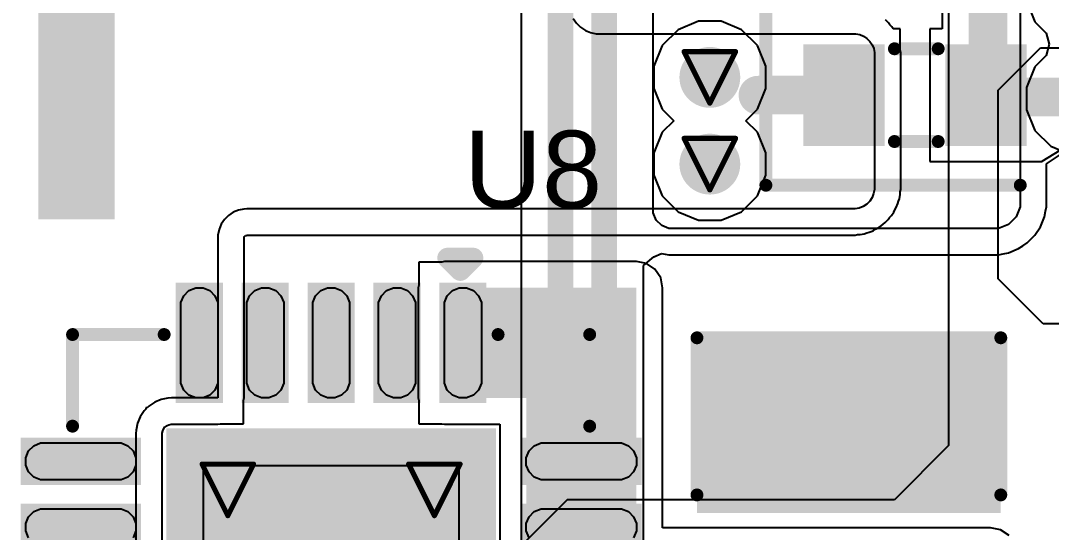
# Model space of a CAD drawing. Header units: inches. Extents: x 0 to 211, y 0 to 201.
# Drawn here: x 2.1553 to 2.5556, y 1.344 to 1.5427 of the extents above; entities that cross this region are included whole.
import ezdxf

# ---------------------------------------------------------------- set-up
doc = ezdxf.new("R2010")
doc.units = ezdxf.units.IN
doc.header["$MEASUREMENT"] = 0
for name, color, linetype in [('Bottom Layer', 5, 'Continuous'), ('Drill Drawing', 1, 'Continuous'), ('Layer 1', 16, 'Continuous'), ('Layer 2', 76, 'Continuous'), ('Top Layer', 1, 'Continuous'), ('Top Overlay', 2, 'Continuous'), ('Top Paste', 8, 'Continuous'), ('Top Solder', 216, 'Continuous'), ('Via Holes', 16, 'Continuous')]:
    doc.layers.add(name, color=color, linetype=linetype)
doc.styles.add('Arial', font='', dxfattribs={"height": 0.2})
doc.styles.get('Arial').set_extended_font_data('Arial')

# ---------------------------------------------------------------- blocks, each defined once
blk = doc.blocks.new('20_VQFN__5_5__39')
at = {"layer": 'Top Layer'}
for points in [[(-0.05835, 0.11858), (-0.04402, 0.11858), (-0.04402, 0.07579), (-0.05835, 0.07579)], [(-0.03276, 0.11858), (-0.01843, 0.11858), (-0.01843, 0.07579), (-0.03276, 0.07579)], [(-0.06201, 0.06201), (0.062, 0.06201), (0.062, -0.062), (-0.06201, -0.062)], [(-0.11858, 0.05835), (-0.07579, 0.05835), (-0.07579, 0.04402), (-0.11858, 0.04402)], [(-0.11858, 0.03276), (-0.07579, 0.03276), (-0.07579, 0.01843), (-0.11858, 0.01843)], [(-0.11858, 0.00717), (-0.07579, 0.00717), (-0.07579, -0.00716), (-0.11858, -0.00716)], [(-0.11858, -0.01842), (-0.07579, -0.01842), (-0.07579, -0.03275), (-0.11858, -0.03275)], [(-0.11858, -0.04401), (-0.07579, -0.04401), (-0.07579, -0.05834), (-0.11858, -0.05834)], [(-0.05835, -0.07579), (-0.04402, -0.07579), (-0.04402, -0.11858), (-0.05835, -0.11858)], [(-0.03276, -0.07579), (-0.01843, -0.07579), (-0.01843, -0.11858), (-0.03276, -0.11858)]]:
    blk.add_hatch(color=1, dxfattribs=at).paths.add_polyline_path(points)
at = {"layer": 'Top Solder'}
for points in [[(-0.06035, 0.12058), (-0.04202, 0.12058), (-0.04202, 0.07379), (-0.06035, 0.07379)], [(-0.03476, 0.12058), (-0.01643, 0.12058), (-0.01643, 0.07379), (-0.03476, 0.07379)], [(-0.12058, 0.06035), (-0.07379, 0.06035), (-0.07379, 0.04202), (-0.12058, 0.04202)], [(-0.06401, 0.06401), (0.064, 0.06401), (0.064, -0.064), (-0.06401, -0.064)], [(-0.12058, 0.03476), (-0.07379, 0.03476), (-0.07379, 0.01643), (-0.12058, 0.01643)], [(-0.12058, 0.00917), (-0.07379, 0.00917), (-0.07379, -0.00916), (-0.12058, -0.00916)], [(-0.12058, -0.01642), (-0.07379, -0.01642), (-0.07379, -0.03475), (-0.12058, -0.03475)], [(-0.12058, -0.04201), (-0.07379, -0.04201), (-0.07379, -0.06034), (-0.12058, -0.06034)], [(-0.06035, -0.07379), (-0.04202, -0.07379), (-0.04202, -0.12058), (-0.06035, -0.12058)], [(-0.03476, -0.07379), (-0.01643, -0.07379), (-0.01643, -0.12058), (-0.03476, -0.12058)]]:
    blk.add_hatch(color=216, dxfattribs=at).paths.add_polyline_path(points)
at = {"layer": 'Top Overlay'}
for points in [[(-0.10043, 0.06485, 0.005, 0.005, 0), (-0.10043, 0.10043, 0.005, 0.005, 0)], [(-0.06485, 0.10043, 0.005, 0.005, 0), (-0.10043, 0.10043, 0.005, 0.005, 0)], [(-0.13019, 0.04519, 0.00787, 0.00787, 0), (-0.13018, 0.05518, 0.00787, 0.00787, 0)], [(-0.12519, 0.05019, 0.00787, 0.00787, 0), (-0.13018, 0.05518, 0.00787, 0.00787, 0)], [(-0.13019, 0.04519, 0.00787, 0.00787, 0), (-0.12519, 0.05019, 0.00787, 0.00787, 0)], [(-0.10043, -0.10042, 0.005, 0.005, 0), (-0.10043, -0.06484, 0.005, 0.005, 0)], [(-0.06485, -0.10042, 0.005, 0.005, 0), (-0.10043, -0.10042, 0.005, 0.005, 0)]]:
    blk.add_lwpolyline(points, format="xyseb", dxfattribs=at)
for points in [[(-0.10168, 0.10043, 0.0025, 0.0025, 1), (-0.09918, 0.10043, 0.0025, 0.0025, 1)], [(-0.10168, 0.10043, 0.0025, 0.0025, 1), (-0.09918, 0.10043, 0.0025, 0.0025, 1)], [(-0.0661, 0.10043, 0.0025, 0.0025, 1), (-0.0636, 0.10043, 0.0025, 0.0025, 1)], [(-0.10168, 0.06485, 0.0025, 0.0025, 1), (-0.09918, 0.06485, 0.0025, 0.0025, 1)], [(-0.13215, 0.05518, 0.00394, 0.00394, 1), (-0.12822, 0.05518, 0.00394, 0.00394, 1)], [(-0.13215, 0.05518, 0.00394, 0.00394, 1), (-0.12822, 0.05518, 0.00394, 0.00394, 1)], [(-0.12715, 0.05019, 0.00394, 0.00394, 1), (-0.12322, 0.05019, 0.00394, 0.00394, 1)], [(-0.12715, 0.05019, 0.00394, 0.00394, 1), (-0.12322, 0.05019, 0.00394, 0.00394, 1)], [(-0.13215, 0.04519, 0.00394, 0.00394, 1), (-0.12822, 0.04519, 0.00394, 0.00394, 1)], [(-0.13215, 0.04519, 0.00394, 0.00394, 1), (-0.12822, 0.04519, 0.00394, 0.00394, 1)], [(-0.10168, -0.06484, 0.0025, 0.0025, 1), (-0.09918, -0.06484, 0.0025, 0.0025, 1)], [(-0.10168, -0.10042, 0.0025, 0.0025, 1), (-0.09918, -0.10042, 0.0025, 0.0025, 1)], [(-0.10168, -0.10042, 0.0025, 0.0025, 1), (-0.09918, -0.10042, 0.0025, 0.0025, 1)], [(-0.0661, -0.10042, 0.0025, 0.0025, 1), (-0.0636, -0.10042, 0.0025, 0.0025, 1)]]:
    blk.add_lwpolyline(points, format="xyseb", close=True, dxfattribs=at)
at = {"layer": 'Top Paste'}
for p, q in [((-0.05726, 0.11548), (-0.05524, 0.11749)), ((-0.05524, 0.11749), (-0.05261, 0.11858)), ((-0.05261, 0.11858), (-0.04976, 0.11858)), ((-0.04976, 0.11858), (-0.04713, 0.11749)), ((-0.04713, 0.11749), (-0.04511, 0.11548)), ((-0.03167, 0.11548), (-0.02965, 0.11749)), ((-0.02965, 0.11749), (-0.02702, 0.11858)), ((-0.02702, 0.11858), (-0.02417, 0.11858)), ((-0.02417, 0.11858), (-0.02154, 0.11749)), ((-0.05835, 0.11284), (-0.05726, 0.11548)), ((-0.05835, 0.11142), (-0.05835, 0.11284)), ((-0.04511, 0.11548), (-0.04402, 0.11284)), ((-0.04402, 0.11284), (-0.04402, 0.11142)), ((-0.03276, 0.11284), (-0.03167, 0.11548)), ((-0.03276, 0.11142), (-0.03276, 0.11284)), ((-0.05835, 0.08295), (-0.05835, 0.11142)), ((-0.04402, 0.11142), (-0.04402, 0.11142)), ((-0.04402, 0.11142), (-0.04402, 0.08295)), ((-0.03276, 0.08295), (-0.03276, 0.11142)), ((-0.05835, 0.08153), (-0.05835, 0.08295)), ((-0.05835, 0.08295), (-0.05835, 0.08295)), ((-0.05726, 0.07889), (-0.05835, 0.08153)), ((-0.04402, 0.08153), (-0.04511, 0.07889)), ((-0.04402, 0.08295), (-0.04402, 0.08153)), ((-0.03276, 0.08153), (-0.03276, 0.08295)), ((-0.03276, 0.08295), (-0.03276, 0.08295)), ((-0.03167, 0.07889), (-0.03276, 0.08153)), ((-0.05524, 0.07688), (-0.05726, 0.07889)), ((-0.05261, 0.07579), (-0.05524, 0.07688)), ((-0.04713, 0.07688), (-0.04976, 0.07579)), ((-0.04511, 0.07889), (-0.04713, 0.07688)), ((-0.02965, 0.07688), (-0.03167, 0.07889)), ((-0.02702, 0.07579), (-0.02965, 0.07688)), ((-0.02154, 0.07688), (-0.02417, 0.07579)), ((-0.04976, 0.07579), (-0.05261, 0.07579)), ((-0.02417, 0.07579), (-0.02702, 0.07579)), ((-0.11749, 0.05524), (-0.11548, 0.05726)), ((-0.11548, 0.05726), (-0.11284, 0.05835)), ((-0.11284, 0.05835), (-0.11142, 0.05835)), ((-0.11142, 0.05835), (-0.11142, 0.05835)), ((-0.11142, 0.05835), (-0.08295, 0.05835)), ((-0.08295, 0.05835), (-0.08153, 0.05835)), ((-0.08153, 0.05835), (-0.07889, 0.05726)), ((-0.07889, 0.05726), (-0.07688, 0.05524)), ((-0.11858, 0.05261), (-0.11749, 0.05524)), ((-0.11858, 0.04976), (-0.11858, 0.05261)), ((-0.07688, 0.05524), (-0.07579, 0.05261)), ((-0.07579, 0.05261), (-0.07579, 0.04976)), ((-0.11749, 0.04713), (-0.11858, 0.04976)), ((-0.07579, 0.04976), (-0.07688, 0.04713)), ((-0.04961, -0.0496), (-0.04961, 0.04961)), ((-0.04961, 0.04961), (0.0496, 0.04961)), ((-0.11548, 0.04511), (-0.11749, 0.04713)), ((-0.11284, 0.04402), (-0.11548, 0.04511)), ((-0.07889, 0.04511), (-0.08153, 0.04402)), ((-0.07688, 0.04713), (-0.07889, 0.04511)), ((-0.11142, 0.04402), (-0.11284, 0.04402)), ((-0.08295, 0.04402), (-0.11142, 0.04402)), ((-0.08153, 0.04402), (-0.08295, 0.04402)), ((-0.08295, 0.04402), (-0.08295, 0.04402)), ((-0.11548, 0.03167), (-0.11284, 0.03276)), ((-0.11284, 0.03276), (-0.11142, 0.03276)), ((-0.11142, 0.03276), (-0.11142, 0.03276)), ((-0.11142, 0.03276), (-0.08295, 0.03276)), ((-0.08295, 0.03276), (-0.08153, 0.03276)), ((-0.08153, 0.03276), (-0.07889, 0.03167)), ((-0.11858, 0.02702), (-0.11749, 0.02965)), ((-0.11749, 0.02965), (-0.11548, 0.03167)), ((-0.07889, 0.03167), (-0.07688, 0.02965)), ((-0.07688, 0.02965), (-0.07579, 0.02702)), ((-0.11858, 0.02417), (-0.11858, 0.02702)), ((-0.11749, 0.02154), (-0.11858, 0.02417)), ((-0.07579, 0.02417), (-0.07688, 0.02154)), ((-0.07579, 0.02702), (-0.07579, 0.02417)), ((-0.11548, 0.01952), (-0.11749, 0.02154)), ((-0.07688, 0.02154), (-0.07889, 0.01952)), ((-0.11284, 0.01843), (-0.11548, 0.01952)), ((-0.11142, 0.01843), (-0.11284, 0.01843)), ((-0.08295, 0.01843), (-0.11142, 0.01843)), ((-0.08153, 0.01843), (-0.08295, 0.01843)), ((-0.08295, 0.01843), (-0.08295, 0.01843)), ((-0.07889, 0.01952), (-0.08153, 0.01843)), ((-0.11858, 0.00143), (-0.11749, 0.00406)), ((-0.11749, 0.00406), (-0.11548, 0.00608)), ((-0.11548, 0.00608), (-0.11284, 0.00717)), ((-0.11284, 0.00717), (-0.11142, 0.00717)), ((-0.11142, 0.00717), (-0.11142, 0.00717)), ((-0.11142, 0.00717), (-0.08295, 0.00717)), ((-0.08295, 0.00717), (-0.08153, 0.00717)), ((-0.08153, 0.00717), (-0.07889, 0.00608)), ((-0.07889, 0.00608), (-0.07688, 0.00406)), ((-0.07688, 0.00406), (-0.07579, 0.00143)), ((-0.11858, -0.00142), (-0.11858, 0.00143)), ((-0.07579, 0.00143), (-0.07579, -0.00142)), ((-0.11749, -0.00405), (-0.11858, -0.00142)), ((-0.07579, -0.00142), (-0.07688, -0.00405)), ((-0.11548, -0.00607), (-0.11749, -0.00405)), ((-0.11284, -0.00716), (-0.11548, -0.00607)), ((-0.11142, -0.00716), (-0.11284, -0.00716)), ((-0.08295, -0.00716), (-0.11142, -0.00716)), ((-0.08153, -0.00716), (-0.08295, -0.00716)), ((-0.08295, -0.00716), (-0.08295, -0.00716)), ((-0.07889, -0.00607), (-0.08153, -0.00716)), ((-0.07688, -0.00405), (-0.07889, -0.00607)), ((-0.11749, -0.02153), (-0.11548, -0.01951)), ((-0.11548, -0.01951), (-0.11284, -0.01842)), ((-0.11284, -0.01842), (-0.11142, -0.01842)), ((-0.11142, -0.01842), (-0.11142, -0.01842)), ((-0.11142, -0.01842), (-0.08295, -0.01842)), ((-0.08295, -0.01842), (-0.08153, -0.01842)), ((-0.08153, -0.01842), (-0.07889, -0.01951)), ((-0.07889, -0.01951), (-0.07688, -0.02153)), ((-0.11858, -0.02416), (-0.11749, -0.02153)), ((-0.07688, -0.02153), (-0.07579, -0.02416)), ((-0.11858, -0.02701), (-0.11858, -0.02416)), ((-0.11749, -0.02964), (-0.11858, -0.02701)), ((-0.07579, -0.02701), (-0.07688, -0.02964)), ((-0.07579, -0.02416), (-0.07579, -0.02701)), ((-0.11548, -0.03166), (-0.11749, -0.02964)), ((-0.11284, -0.03275), (-0.11548, -0.03166)), ((-0.07889, -0.03166), (-0.08153, -0.03275)), ((-0.07688, -0.02964), (-0.07889, -0.03166)), ((-0.11142, -0.03275), (-0.11284, -0.03275)), ((-0.08295, -0.03275), (-0.11142, -0.03275)), ((-0.08153, -0.03275), (-0.08295, -0.03275)), ((-0.08295, -0.03275), (-0.08295, -0.03275)), ((-0.11548, -0.0451), (-0.11284, -0.04401)), ((-0.11284, -0.04401), (-0.11142, -0.04401)), ((-0.11142, -0.04401), (-0.11142, -0.04401)), ((-0.11142, -0.04401), (-0.08295, -0.04401)), ((-0.08295, -0.04401), (-0.08153, -0.04401)), ((-0.08153, -0.04401), (-0.07889, -0.0451)), ((-0.11858, -0.04975), (-0.11749, -0.04712)), ((-0.11749, -0.04712), (-0.11548, -0.0451)), ((-0.07889, -0.0451), (-0.07688, -0.04712)), ((-0.07688, -0.04712), (-0.07579, -0.04975)), ((-0.11858, -0.0526), (-0.11858, -0.04975)), ((-0.07579, -0.04975), (-0.07579, -0.0526)), ((0.0496, -0.0496), (-0.04961, -0.0496)), ((-0.11749, -0.05523), (-0.11858, -0.0526)), ((-0.11548, -0.05725), (-0.11749, -0.05523)), ((-0.07688, -0.05523), (-0.07889, -0.05725)), ((-0.07579, -0.0526), (-0.07688, -0.05523)), ((-0.11284, -0.05834), (-0.11548, -0.05725)), ((-0.11142, -0.05834), (-0.11284, -0.05834)), ((-0.08295, -0.05834), (-0.11142, -0.05834)), ((-0.08153, -0.05834), (-0.08295, -0.05834)), ((-0.08295, -0.05834), (-0.08295, -0.05834)), ((-0.07889, -0.05725), (-0.08153, -0.05834)), ((-0.05524, -0.07688), (-0.05261, -0.07579)), ((-0.05261, -0.07579), (-0.04976, -0.07579)), ((-0.04976, -0.07579), (-0.04713, -0.07688)), ((-0.02965, -0.07688), (-0.02702, -0.07579)), ((-0.02702, -0.07579), (-0.02417, -0.07579)), ((-0.02417, -0.07579), (-0.02154, -0.07688)), ((-0.05835, -0.08153), (-0.05726, -0.07889)), ((-0.05726, -0.07889), (-0.05524, -0.07688)), ((-0.04713, -0.07688), (-0.04511, -0.07889)), ((-0.04511, -0.07889), (-0.04402, -0.08153)), ((-0.03276, -0.08153), (-0.03167, -0.07889)), ((-0.03167, -0.07889), (-0.02965, -0.07688)), ((-0.05835, -0.08295), (-0.05835, -0.08153)), ((-0.05835, -0.11142), (-0.05835, -0.08295)), ((-0.04402, -0.08153), (-0.04402, -0.08295)), ((-0.04402, -0.08295), (-0.04402, -0.08295)), ((-0.04402, -0.08295), (-0.04402, -0.11142)), ((-0.03276, -0.08295), (-0.03276, -0.08153)), ((-0.03276, -0.11142), (-0.03276, -0.08295)), ((-0.05835, -0.11284), (-0.05835, -0.11142)), ((-0.05835, -0.11142), (-0.05835, -0.11142)), ((-0.04402, -0.11142), (-0.04402, -0.11284)), ((-0.03276, -0.11284), (-0.03276, -0.11142)), ((-0.03276, -0.11142), (-0.03276, -0.11142)), ((-0.05726, -0.11548), (-0.05835, -0.11284)), ((-0.05524, -0.11749), (-0.05726, -0.11548)), ((-0.04511, -0.11548), (-0.04713, -0.11749)), ((-0.04402, -0.11284), (-0.04511, -0.11548)), ((-0.03167, -0.11548), (-0.03276, -0.11284)), ((-0.02965, -0.11749), (-0.03167, -0.11548)), ((-0.05261, -0.11858), (-0.05524, -0.11749)), ((-0.04976, -0.11858), (-0.05261, -0.11858)), ((-0.04713, -0.11749), (-0.04976, -0.11858)), ((-0.02702, -0.11858), (-0.02965, -0.11749)), ((-0.02417, -0.11858), (-0.02702, -0.11858)), ((-0.02154, -0.11749), (-0.02417, -0.11858))]:
    blk.add_line(p, q, dxfattribs=at)
blk = doc.blocks.new('SOT_223_6__58')
at = {"layer": 'Top Layer'}
blk.add_hatch(color=1, dxfattribs=at).paths.add_polyline_path([(0.08917, -0.07972), (0.11083, -0.07972), (0.11083, -0.16437), (0.08917, -0.16437)])
at = {"layer": 'Top Paste'}
blk.add_hatch(color=8, dxfattribs=at).paths.add_polyline_path([(0.08917, -0.07972), (0.11083, -0.07972), (0.11083, -0.16437), (0.08917, -0.16437)])
at = {"layer": 'Top Solder'}
blk.add_hatch(color=216, dxfattribs=at).paths.add_polyline_path([(0.08517, -0.07572), (0.11483, -0.07572), (0.11483, -0.16837), (0.08517, -0.16837)])
blk = doc.blocks.new('IND_0603__1608_M_______231')
at = {"layer": 'Top Layer'}
for points in [[(-0.03937, 0.01575), (-0.01575, 0.01575), (-0.01575, -0.01575), (-0.03937, -0.01575)], [(0.01575, 0.01575), (0.03937, 0.01575), (0.03937, -0.01575), (0.01575, -0.01575)]]:
    blk.add_hatch(color=1, dxfattribs=at).paths.add_polyline_path(points)
at = {"layer": 'Top Paste'}
for points in [[(-0.03937, 0.01575), (-0.01575, 0.01575), (-0.01575, -0.01575), (-0.03937, -0.01575)], [(0.01575, 0.01575), (0.03937, 0.01575), (0.03937, -0.01575), (0.01575, -0.01575)]]:
    blk.add_hatch(color=8, dxfattribs=at).paths.add_polyline_path(points)
at = {"layer": 'Top Solder'}
for points in [[(-0.04337, 0.01975), (-0.01175, 0.01975), (-0.01175, -0.01975), (-0.04337, -0.01975)], [(0.01175, 0.01975), (0.04337, 0.01975), (0.04337, -0.01975), (0.01175, -0.01975)]]:
    blk.add_hatch(color=216, dxfattribs=at).paths.add_polyline_path(points)
at = {"layer": 'Top Overlay'}
for points in [[(-0.008, 0.018, 0.005, 0.005, 0), (0.009, 0.018, 0.005, 0.005, 0)], [(-0.008, -0.018, 0.005, 0.005, 0), (0.009, -0.018, 0.005, 0.005, 0)]]:
    blk.add_lwpolyline(points, format="xyseb", dxfattribs=at)
for points in [[(-0.00925, 0.018, 0.0025, 0.0025, 1), (-0.00675, 0.018, 0.0025, 0.0025, 1)], [(0.00775, 0.018, 0.0025, 0.0025, 1), (0.01025, 0.018, 0.0025, 0.0025, 1)], [(-0.00925, -0.018, 0.0025, 0.0025, 1), (-0.00675, -0.018, 0.0025, 0.0025, 1)], [(0.00775, -0.018, 0.0025, 0.0025, 1), (0.01025, -0.018, 0.0025, 0.0025, 1)]]:
    blk.add_lwpolyline(points, format="xyseb", close=True, dxfattribs=at)
blk = doc.blocks.new('C___1210_297')
at = {"layer": 'Top Layer'}
for points in [[(-0.08, 0.055), (-0.02, 0.055), (-0.02, -0.055), (-0.08, -0.055)], [(0.02, 0.055), (0.08, 0.055), (0.08, -0.055), (0.02, -0.055)]]:
    blk.add_hatch(color=1, dxfattribs=at).paths.add_polyline_path(points)
at = {"layer": 'Top Paste'}
for points in [[(-0.08, 0.055), (-0.02, 0.055), (-0.02, -0.055), (-0.08, -0.055)], [(0.02, 0.055), (0.08, 0.055), (0.08, -0.055), (0.02, -0.055)]]:
    blk.add_hatch(color=8, dxfattribs=at).paths.add_polyline_path(points)
at = {"layer": 'Top Solder'}
for points in [[(-0.084, 0.059), (-0.016, 0.059), (-0.016, -0.059), (-0.084, -0.059)], [(0.016, 0.059), (0.084, 0.059), (0.084, -0.059), (0.016, -0.059)]]:
    blk.add_hatch(color=216, dxfattribs=at).paths.add_polyline_path(points)
at = {"layer": 'Top Overlay'}
for points in [[(-0.023, 0.059, 0.005, 0.005, 0), (-0.084, 0.059, 0.005, 0.005, 0)], [(-0.084, -0.059, 0.005, 0.005, 0), (-0.084, 0.059, 0.005, 0.005, 0)], [(0.084, 0.059, 0.005, 0.005, 0), (0.023, 0.059, 0.005, 0.005, 0)], [(0.084, -0.059, 0.005, 0.005, 0), (0.084, 0.059, 0.005, 0.005, 0)], [(-0.023, -0.059, 0.005, 0.005, 0), (-0.084, -0.059, 0.005, 0.005, 0)], [(0.084, -0.059, 0.005, 0.005, 0), (0.023, -0.059, 0.005, 0.005, 0)]]:
    blk.add_lwpolyline(points, format="xyseb", dxfattribs=at)
for points in [[(-0.08525, 0.059, 0.0025, 0.0025, 1), (-0.08275, 0.059, 0.0025, 0.0025, 1)], [(-0.08525, 0.059, 0.0025, 0.0025, 1), (-0.08275, 0.059, 0.0025, 0.0025, 1)], [(-0.02425, 0.059, 0.0025, 0.0025, 1), (-0.02175, 0.059, 0.0025, 0.0025, 1)], [(0.02175, 0.059, 0.0025, 0.0025, 1), (0.02425, 0.059, 0.0025, 0.0025, 1)], [(0.08275, 0.059, 0.0025, 0.0025, 1), (0.08525, 0.059, 0.0025, 0.0025, 1)], [(0.08275, 0.059, 0.0025, 0.0025, 1), (0.08525, 0.059, 0.0025, 0.0025, 1)], [(-0.08525, -0.059, 0.0025, 0.0025, 1), (-0.08275, -0.059, 0.0025, 0.0025, 1)], [(-0.08525, -0.059, 0.0025, 0.0025, 1), (-0.08275, -0.059, 0.0025, 0.0025, 1)], [(-0.02425, -0.059, 0.0025, 0.0025, 1), (-0.02175, -0.059, 0.0025, 0.0025, 1)], [(0.02175, -0.059, 0.0025, 0.0025, 1), (0.02425, -0.059, 0.0025, 0.0025, 1)], [(0.08275, -0.059, 0.0025, 0.0025, 1), (0.08525, -0.059, 0.0025, 0.0025, 1)], [(0.08275, -0.059, 0.0025, 0.0025, 1), (0.08525, -0.059, 0.0025, 0.0025, 1)]]:
    blk.add_lwpolyline(points, format="xyseb", close=True, dxfattribs=at)

msp = doc.modelspace()

# ---------------------------------------------------------------- hatches: boundary and pattern name
at = {"layer": 'Bottom Layer'}
h = msp.add_hatch(color=5, dxfattribs=at)
edge = h.paths.add_edge_path()
edge.add_arc((2.423, 1.52068), 0.01181, 0, 360)
h = msp.add_hatch(color=5, dxfattribs=at)
edge = h.paths.add_edge_path()
edge.add_arc((2.423, 1.487), 0.01181, 0, 360)
h = msp.add_hatch(color=5, dxfattribs=at)
edge = h.paths.add_edge_path()
edge.add_arc((2.2358, 1.36053), 0.01181, 0, 360)
h = msp.add_hatch(color=5, dxfattribs=at)
edge = h.paths.add_edge_path()
edge.add_arc((2.31602, 1.36053), 0.01181, 0, 360)
at = {"layer": 'Layer 1'}
h = msp.add_hatch(color=16, dxfattribs=at)
edge = h.paths.add_edge_path()
edge.add_arc((2.423, 1.52068), 0.01181, 0, 360)
h = msp.add_hatch(color=16, dxfattribs=at)
edge = h.paths.add_edge_path()
edge.add_arc((2.423, 1.487), 0.01181, 0, 360)
h = msp.add_hatch(color=16, dxfattribs=at)
edge = h.paths.add_edge_path()
edge.add_arc((2.2358, 1.36053), 0.01181, 0, 360)
h = msp.add_hatch(color=16, dxfattribs=at)
edge = h.paths.add_edge_path()
edge.add_arc((2.31602, 1.36053), 0.01181, 0, 360)
at = {"layer": 'Layer 2'}
h = msp.add_hatch(color=76, dxfattribs=at)
edge = h.paths.add_edge_path()
edge.add_arc((2.423, 1.52068), 0.01181, 0, 360)
h = msp.add_hatch(color=76, dxfattribs=at)
edge = h.paths.add_edge_path()
edge.add_arc((2.423, 1.487), 0.01181, 0, 360)
h = msp.add_hatch(color=76, dxfattribs=at)
edge = h.paths.add_edge_path()
edge.add_arc((2.2358, 1.36053), 0.01181, 0, 360)
h = msp.add_hatch(color=76, dxfattribs=at)
edge = h.paths.add_edge_path()
edge.add_arc((2.31602, 1.36053), 0.01181, 0, 360)
at = {"layer": 'Top Layer'}
h = msp.add_hatch(color=1, dxfattribs=at)
edge = h.paths.add_edge_path()
edge.add_arc((2.423, 1.52068), 0.01181, 0, 360)
h = msp.add_hatch(color=1, dxfattribs=at)
edge = h.paths.add_edge_path()
edge.add_arc((2.423, 1.487), 0.01181, 0, 360)
for points in [[(2.31992, 1.39621), (2.39449, 1.39621), (2.39449, 1.439), (2.31992, 1.439)], [(2.35169, 1.31326), (2.39449, 1.31326), (2.39449, 1.439), (2.35169, 1.439)]]:
    msp.add_hatch(color=1, dxfattribs=at).paths.add_polyline_path(points)
h = msp.add_hatch(color=1, dxfattribs=at)
edge = h.paths.add_edge_path()
edge.add_arc((2.2358, 1.36053), 0.01181, 0, 360)
h = msp.add_hatch(color=1, dxfattribs=at)
edge = h.paths.add_edge_path()
edge.add_arc((2.31602, 1.36053), 0.01181, 0, 360)
at = {"layer": 'Via Holes'}
h = msp.add_hatch(color=7, dxfattribs=at)
edge = h.paths.add_edge_path()
edge.add_arc((2.423, 1.52068), 0.00591, 0, 360)
h = msp.add_hatch(color=7, dxfattribs=at)
edge = h.paths.add_edge_path()
edge.add_arc((2.423, 1.487), 0.00591, 0, 360)
h = msp.add_hatch(color=7, dxfattribs=at)
edge = h.paths.add_edge_path()
edge.add_arc((2.2358, 1.36053), 0.00591, 0, 360)
h = msp.add_hatch(color=7, dxfattribs=at)
edge = h.paths.add_edge_path()
edge.add_arc((2.31602, 1.36053), 0.00591, 0, 360)

# ---------------------------------------------------------------- linework, layer by layer
at = {"layer": 'Bottom Layer'}
for p, q in [((2.34971, 1.93891), (2.34971, 1.3123)), ((2.401, 1.46811), (2.401, 1.626)), ((2.54355, 1.55457), (2.54355, 1.47255)), ((2.55375, 1.48708), (2.56075, 1.49175)), ((2.55375, 1.47255), (2.55375, 1.48708)), ((2.54355, 1.47045), (2.54195, 1.46657)), ((2.54355, 1.47255), (2.54355, 1.47045)), ((2.5534, 1.46869), (2.55375, 1.47045)), ((2.55375, 1.47045), (2.55375, 1.47255)), ((2.40216, 1.46531), (2.401, 1.46811)), ((2.40431, 1.46316), (2.40216, 1.46531)), ((2.54195, 1.46657), (2.53898, 1.46361)), ((2.55137, 1.46267), (2.55297, 1.46655)), ((2.55297, 1.46655), (2.5534, 1.46869)), ((2.40711, 1.462), (2.40431, 1.46316)), ((2.533, 1.462), (2.40711, 1.462)), ((2.5351, 1.462), (2.533, 1.462)), ((2.53898, 1.46361), (2.5351, 1.462)), ((2.54916, 1.45937), (2.55137, 1.46267)), ((2.54619, 1.4564), (2.54916, 1.45937)), ((2.54916, 1.45937), (2.54916, 1.45937)), ((2.539, 1.45258), (2.54288, 1.45419)), ((2.54288, 1.45419), (2.54454, 1.4553)), ((2.54288, 1.45419), (2.54288, 1.45419)), ((2.54288, 1.45419), (2.54288, 1.45419)), ((2.54454, 1.4553), (2.54619, 1.4564)), ((2.54619, 1.4564), (2.54619, 1.4564)), ((2.54619, 1.4564), (2.54619, 1.4564)), ((2.39729, 1.44771), (2.40128, 1.45099)), ((2.40128, 1.45099), (2.40429, 1.45236)), ((2.40429, 1.45236), (2.40711, 1.4518)), ((2.40711, 1.4518), (2.533, 1.4518)), ((2.533, 1.4518), (2.5351, 1.4518)), ((2.5351, 1.4518), (2.53686, 1.45215)), ((2.53686, 1.45215), (2.539, 1.45258)), ((2.539, 1.45258), (2.539, 1.45258)), ((2.39729, 1.3123), (2.39729, 1.44771))]:
    msp.add_line(p, q, dxfattribs=at)
for points in [[(2.365, 1.3123, 0.01, 0.01, 0), (2.365, 1.93891, 0.01, 0.01, 0)], [(2.382, 1.3123, 0.01, 0.01, 0), (2.382, 1.93891, 0.01, 0.01, 0)]]:
    msp.add_lwpolyline(points, format="xyseb", dxfattribs=at)
at = {"layer": 'Drill Drawing'}
for points in [[(2.413, 1.53068, 0.002, 0.002, 0), (2.433, 1.53068, 0.002, 0.002, 0)], [(2.413, 1.53068, 0.002, 0.002, 0), (2.423, 1.51068, 0.002, 0.002, 0)], [(2.423, 1.51068, 0.002, 0.002, 0), (2.433, 1.53068, 0.002, 0.002, 0)], [(2.413, 1.497, 0.002, 0.002, 0), (2.433, 1.497, 0.002, 0.002, 0)], [(2.413, 1.497, 0.002, 0.002, 0), (2.423, 1.477, 0.002, 0.002, 0)], [(2.423, 1.477, 0.002, 0.002, 0), (2.433, 1.497, 0.002, 0.002, 0)], [(2.2258, 1.37053, 0.002, 0.002, 0), (2.2458, 1.37053, 0.002, 0.002, 0)], [(2.2258, 1.37053, 0.002, 0.002, 0), (2.2358, 1.35053, 0.002, 0.002, 0)], [(2.2358, 1.35053, 0.002, 0.002, 0), (2.2458, 1.37053, 0.002, 0.002, 0)], [(2.30602, 1.37053, 0.002, 0.002, 0), (2.32602, 1.37053, 0.002, 0.002, 0)], [(2.30602, 1.37053, 0.002, 0.002, 0), (2.31602, 1.35053, 0.002, 0.002, 0)], [(2.31602, 1.35053, 0.002, 0.002, 0), (2.32602, 1.37053, 0.002, 0.002, 0)]]:
    msp.add_lwpolyline(points, format="xyseb", dxfattribs=at)
for points in [[(2.4125, 1.53068, 0.001, 0.001, 1), (2.4135, 1.53068, 0.001, 0.001, 1)], [(2.4125, 1.53068, 0.001, 0.001, 1), (2.4135, 1.53068, 0.001, 0.001, 1)], [(2.4325, 1.53068, 0.001, 0.001, 1), (2.4335, 1.53068, 0.001, 0.001, 1)], [(2.4325, 1.53068, 0.001, 0.001, 1), (2.4335, 1.53068, 0.001, 0.001, 1)], [(2.4225, 1.51068, 0.001, 0.001, 1), (2.4235, 1.51068, 0.001, 0.001, 1)], [(2.4225, 1.51068, 0.001, 0.001, 1), (2.4235, 1.51068, 0.001, 0.001, 1)], [(2.4125, 1.497, 0.001, 0.001, 1), (2.4135, 1.497, 0.001, 0.001, 1)], [(2.4125, 1.497, 0.001, 0.001, 1), (2.4135, 1.497, 0.001, 0.001, 1)], [(2.4325, 1.497, 0.001, 0.001, 1), (2.4335, 1.497, 0.001, 0.001, 1)], [(2.4325, 1.497, 0.001, 0.001, 1), (2.4335, 1.497, 0.001, 0.001, 1)], [(2.4225, 1.477, 0.001, 0.001, 1), (2.4235, 1.477, 0.001, 0.001, 1)], [(2.4225, 1.477, 0.001, 0.001, 1), (2.4235, 1.477, 0.001, 0.001, 1)], [(2.2253, 1.37053, 0.001, 0.001, 1), (2.2263, 1.37053, 0.001, 0.001, 1)], [(2.2253, 1.37053, 0.001, 0.001, 1), (2.2263, 1.37053, 0.001, 0.001, 1)], [(2.2453, 1.37053, 0.001, 0.001, 1), (2.2463, 1.37053, 0.001, 0.001, 1)], [(2.2453, 1.37053, 0.001, 0.001, 1), (2.2463, 1.37053, 0.001, 0.001, 1)], [(2.30552, 1.37053, 0.001, 0.001, 1), (2.30652, 1.37053, 0.001, 0.001, 1)], [(2.30552, 1.37053, 0.001, 0.001, 1), (2.30652, 1.37053, 0.001, 0.001, 1)], [(2.32552, 1.37053, 0.001, 0.001, 1), (2.32652, 1.37053, 0.001, 0.001, 1)], [(2.32552, 1.37053, 0.001, 0.001, 1), (2.32652, 1.37053, 0.001, 0.001, 1)], [(2.2353, 1.35053, 0.001, 0.001, 1), (2.2363, 1.35053, 0.001, 0.001, 1)], [(2.2353, 1.35053, 0.001, 0.001, 1), (2.2363, 1.35053, 0.001, 0.001, 1)], [(2.31552, 1.35053, 0.001, 0.001, 1), (2.31652, 1.35053, 0.001, 0.001, 1)], [(2.31552, 1.35053, 0.001, 0.001, 1), (2.31652, 1.35053, 0.001, 0.001, 1)]]:
    msp.add_lwpolyline(points, format="xyseb", close=True, dxfattribs=at)
at = {"layer": 'Layer 1'}
for p, q in [((2.54592, 1.55023), (2.54924, 1.54222)), ((2.41866, 1.54249), (2.41065, 1.53917)), ((2.42734, 1.54249), (2.41866, 1.54249)), ((2.43535, 1.53917), (2.42734, 1.54249)), ((2.54924, 1.54222), (2.55364, 1.53782)), ((2.41065, 1.53917), (2.40451, 1.53304)), ((2.44149, 1.53304), (2.43535, 1.53917)), ((2.55364, 1.53782), (2.55473, 1.53352)), ((2.55473, 1.53352), (2.55364, 1.52922)), ((2.40451, 1.53304), (2.40119, 1.52502)), ((2.44481, 1.52502), (2.44149, 1.53304)), ((2.55364, 1.52922), (2.54924, 1.52482)), ((2.40119, 1.52502), (2.40119, 1.51634)), ((2.44481, 1.51634), (2.44481, 1.52502)), ((2.54924, 1.52482), (2.54592, 1.51681)), ((2.40119, 1.51634), (2.40451, 1.50833)), ((2.44149, 1.50833), (2.44481, 1.51634)), ((2.54592, 1.51681), (2.54592, 1.50813)), ((2.40451, 1.50833), (2.40899, 1.50384)), ((2.43701, 1.50384), (2.44149, 1.50833)), ((2.54592, 1.50813), (2.54924, 1.50011)), ((2.40899, 1.50384), (2.40451, 1.49935)), ((2.44149, 1.49935), (2.43701, 1.50384)), ((2.40451, 1.49935), (2.40119, 1.49134)), ((2.44481, 1.49134), (2.44149, 1.49935)), ((2.54924, 1.50011), (2.55538, 1.49398)), ((2.55538, 1.49398), (2.5634, 1.49066)), ((2.40119, 1.49134), (2.40119, 1.48266)), ((2.44481, 1.48266), (2.44481, 1.49134)), ((2.40119, 1.48266), (2.40451, 1.47465)), ((2.44149, 1.47465), (2.44481, 1.48266)), ((2.40451, 1.47465), (2.41065, 1.46851)), ((2.43535, 1.46851), (2.44149, 1.47465)), ((2.41065, 1.46851), (2.41866, 1.46519)), ((2.42734, 1.46519), (2.43535, 1.46851)), ((2.41866, 1.46519), (2.42734, 1.46519))]:
    msp.add_line(p, q, dxfattribs=at)
at = {"layer": 'Layer 2'}
for p, q in [((2.51572, 1.91272), (2.51572, 1.37772)), ((2.41866, 1.54249), (2.41065, 1.53917)), ((2.42734, 1.54249), (2.41866, 1.54249)), ((2.43535, 1.53917), (2.42734, 1.54249)), ((2.41065, 1.53917), (2.40451, 1.53304)), ((2.44149, 1.53304), (2.43535, 1.53917)), ((2.40451, 1.53304), (2.40119, 1.52502)), ((2.44481, 1.52502), (2.44149, 1.53304)), ((2.53499, 1.51576), (2.55139, 1.53216)), ((2.55139, 1.53216), (2.85678, 1.53216)), ((2.40119, 1.52502), (2.40119, 1.51634)), ((2.44481, 1.51634), (2.44481, 1.52502)), ((2.40119, 1.51634), (2.40451, 1.50833)), ((2.44149, 1.50833), (2.44481, 1.51634)), ((2.53499, 1.44249), (2.53499, 1.51576)), ((2.40451, 1.50833), (2.40899, 1.50384)), ((2.43701, 1.50384), (2.44149, 1.50833)), ((2.40899, 1.50384), (2.40451, 1.49935)), ((2.44149, 1.49935), (2.43701, 1.50384)), ((2.40451, 1.49935), (2.40119, 1.49134)), ((2.44481, 1.49134), (2.44149, 1.49935)), ((2.40119, 1.49134), (2.40119, 1.48266)), ((2.44481, 1.48266), (2.44481, 1.49134)), ((2.40119, 1.48266), (2.40451, 1.47465)), ((2.44149, 1.47465), (2.44481, 1.48266)), ((2.40451, 1.47465), (2.41065, 1.46851)), ((2.43535, 1.46851), (2.44149, 1.47465)), ((2.41065, 1.46851), (2.41866, 1.46519)), ((2.42734, 1.46519), (2.43535, 1.46851)), ((2.41866, 1.46519), (2.42734, 1.46519)), ((2.55248, 1.425), (2.53499, 1.44249)), ((2.63608, 1.425), (2.55248, 1.425)), ((2.51572, 1.37772), (2.49467, 1.35667)), ((2.36762, 1.35667), (2.35169, 1.34074)), ((2.49467, 1.35667), (2.36762, 1.35667))]:
    msp.add_line(p, q, dxfattribs=at)
at = {"layer": 'Top Layer'}
for p, q in [((2.51321, 1.54765), (2.51321, 1.53952)), ((2.36998, 1.54359), (2.37122, 1.54174)), ((2.37122, 1.54174), (2.3728, 1.54016)), ((2.49235, 1.54187), (2.49123, 1.54299)), ((2.49291, 1.54104), (2.49235, 1.54187)), ((2.3728, 1.54016), (2.37465, 1.53893)), ((2.37465, 1.53893), (2.3767, 1.53807)), ((2.3767, 1.53807), (2.37889, 1.53764)), ((2.37889, 1.53764), (2.38, 1.53758)), ((2.38, 1.53758), (2.47888, 1.53758)), ((2.47888, 1.53758), (2.47968, 1.53758)), ((2.47968, 1.53758), (2.48123, 1.53727)), ((2.48123, 1.53727), (2.4827, 1.53667)), ((2.49362, 1.54033), (2.49291, 1.54104)), ((2.49416, 1.53952), (2.49362, 1.54033)), ((2.49694, 1.53952), (2.49416, 1.53952)), ((2.49694, 1.5313), (2.49694, 1.53952)), ((2.51321, 1.53952), (2.50844, 1.53952)), ((2.50844, 1.53952), (2.50844, 1.48803)), ((2.4827, 1.53667), (2.48402, 1.53578)), ((2.48402, 1.53578), (2.48514, 1.53466)), ((2.48514, 1.53466), (2.48603, 1.53334)), ((2.48603, 1.53334), (2.48663, 1.53187)), ((2.48663, 1.53187), (2.48694, 1.53032)), ((2.48694, 1.53032), (2.48694, 1.52952)), ((2.48694, 1.52952), (2.48694, 1.478)), ((2.49714, 1.53032), (2.49694, 1.5313)), ((2.49714, 1.478), (2.49714, 1.53032)), ((2.55206, 1.48815), (2.55906, 1.49245)), ((2.50844, 1.48803), (2.55206, 1.48803)), ((2.55206, 1.48803), (2.55206, 1.48815)), ((2.48694, 1.478), (2.48694, 1.47718)), ((2.49714, 1.47718), (2.49714, 1.478)), ((2.48599, 1.47403), (2.48508, 1.47266)), ((2.48662, 1.47556), (2.48599, 1.47403)), ((2.48694, 1.47718), (2.48662, 1.47556)), ((2.49624, 1.47264), (2.49662, 1.47357)), ((2.49662, 1.47357), (2.49694, 1.47519)), ((2.49694, 1.47619), (2.49714, 1.47718)), ((2.49694, 1.47519), (2.49694, 1.47619)), ((2.24205, 1.46958), (2.23989, 1.46914)), ((2.24315, 1.46963), (2.24205, 1.46958)), ((2.47857, 1.46963), (2.24315, 1.46963)), ((2.4794, 1.46963), (2.47857, 1.46963)), ((2.48101, 1.46995), (2.4794, 1.46963)), ((2.48254, 1.47058), (2.48101, 1.46995)), ((2.48391, 1.4715), (2.48254, 1.47058)), ((2.48508, 1.47266), (2.48391, 1.4715)), ((2.49447, 1.46837), (2.49485, 1.4693)), ((2.49485, 1.4693), (2.49541, 1.47013)), ((2.49541, 1.47013), (2.49604, 1.47166)), ((2.49604, 1.47166), (2.49624, 1.47264)), ((2.23445, 1.46551), (2.23322, 1.46368)), ((2.23601, 1.46707), (2.23445, 1.46551)), ((2.23785, 1.4683), (2.23601, 1.46707)), ((2.23989, 1.46914), (2.23785, 1.4683)), ((2.49112, 1.46429), (2.49228, 1.46545)), ((2.49228, 1.46545), (2.49284, 1.46629)), ((2.49284, 1.46629), (2.49355, 1.467)), ((2.49355, 1.467), (2.49447, 1.46837)), ((2.23238, 1.46164), (2.23195, 1.45947)), ((2.23322, 1.46368), (2.23238, 1.46164)), ((2.48644, 1.46116), (2.48727, 1.46172)), ((2.48727, 1.46172), (2.4882, 1.4621)), ((2.4882, 1.4621), (2.48957, 1.46302)), ((2.48957, 1.46302), (2.49028, 1.46373)), ((2.49028, 1.46373), (2.49112, 1.46429)), ((2.23195, 1.45947), (2.2319, 1.45837)), ((2.2319, 1.45837), (2.2319, 1.39621)), ((2.24209, 1.45812), (2.2421, 1.45822)), ((2.24209, 1.39621), (2.24209, 1.45812)), ((2.2421, 1.45822), (2.24218, 1.45867)), ((2.24218, 1.45867), (2.24226, 1.45885)), ((2.24226, 1.45885), (2.24237, 1.45901)), ((2.24237, 1.45901), (2.24251, 1.45915)), ((2.24251, 1.45915), (2.24268, 1.45926)), ((2.24268, 1.45926), (2.24286, 1.45934)), ((2.24286, 1.45934), (2.2433, 1.45943)), ((2.2433, 1.45943), (2.2434, 1.45943)), ((2.2434, 1.45943), (2.47857, 1.45943)), ((2.47857, 1.45943), (2.4794, 1.45943)), ((2.4794, 1.45943), (2.48038, 1.45963)), ((2.48038, 1.45963), (2.48139, 1.45963)), ((2.48139, 1.45963), (2.483, 1.45995)), ((2.483, 1.45995), (2.48393, 1.46034)), ((2.48393, 1.46034), (2.48492, 1.46053)), ((2.48492, 1.46053), (2.48644, 1.46116)), ((2.31992, 1.4492), (2.31894, 1.449)), ((2.39449, 1.4492), (2.31992, 1.4492)), ((2.39839, 1.44842), (2.39449, 1.4492)), ((2.31894, 1.449), (2.30992, 1.449)), ((2.30992, 1.449), (2.30992, 1.43999)), ((2.4017, 1.44621), (2.39839, 1.44842)), ((2.40391, 1.4429), (2.4017, 1.44621)), ((2.40468, 1.439), (2.40391, 1.4429)), ((2.30992, 1.43999), (2.30973, 1.439)), ((2.30973, 1.439), (2.30973, 1.39621)), ((2.40468, 1.34577), (2.40468, 1.439)), ((2.2074, 1.39458), (2.20516, 1.39308)), ((2.2099, 1.39561), (2.2074, 1.39458)), ((2.21255, 1.39614), (2.2099, 1.39561)), ((2.2139, 1.39621), (2.21255, 1.39614)), ((2.2319, 1.39621), (2.2139, 1.39621)), ((2.2419, 1.39522), (2.24209, 1.39621)), ((2.2419, 1.38621), (2.2419, 1.39522)), ((2.30973, 1.39621), (2.30992, 1.39522)), ((2.30992, 1.39522), (2.30992, 1.38621)), ((2.20325, 1.39117), (2.20174, 1.38892)), ((2.2039, 1.39182), (2.20325, 1.39117)), ((2.20451, 1.39243), (2.2039, 1.39243)), ((2.2039, 1.39243), (2.2039, 1.39182)), ((2.20516, 1.39308), (2.20451, 1.39243)), ((2.20071, 1.38642), (2.20018, 1.38377)), ((2.20174, 1.38892), (2.20071, 1.38642)), ((2.21136, 1.38496), (2.21223, 1.38554)), ((2.21223, 1.38554), (2.21287, 1.38581)), ((2.21287, 1.38581), (2.2138, 1.38599)), ((2.2138, 1.38599), (2.21415, 1.38601)), ((2.21415, 1.38601), (2.2319, 1.38601)), ((2.2319, 1.38601), (2.23288, 1.38621)), ((2.23288, 1.38621), (2.2419, 1.38621)), ((2.30992, 1.38621), (2.31894, 1.38621)), ((2.31894, 1.38621), (2.31992, 1.38601)), ((2.31992, 1.38601), (2.3415, 1.38601)), ((2.3415, 1.38601), (2.3415, 1.33558)), ((2.20018, 1.38377), (2.20012, 1.38242)), ((2.20012, 1.38242), (2.20012, 1.31326)), ((2.21031, 1.38217), (2.21033, 1.38252)), ((2.21031, 1.31326), (2.21031, 1.38217)), ((2.21033, 1.38252), (2.21052, 1.38345)), ((2.21052, 1.38345), (2.21078, 1.38409)), ((2.21078, 1.38409), (2.21136, 1.38496)), ((2.532, 1.34577), (2.40468, 1.34577)), ((2.5359, 1.345), (2.532, 1.34577)), ((2.53921, 1.34279), (2.5359, 1.345))]:
    msp.add_line(p, q, dxfattribs=at)
for points in [[(2.53105, 1.51458, 0.015, 0.015, 0), (2.53105, 1.57015, 0.015, 0.015, 0)], [(2.44168, 1.51378, 0.015, 0.015, 0), (2.47513, 1.51378, 0.015, 0.015, 0)], [(2.44168, 1.51352, 0.007, 0.007, 0), (2.44168, 1.51378, 0.007, 0.007, 0)], [(2.53104, 1.51312, 0.015, 0.015, 0), (2.56708, 1.51312, 0.015, 0.015, 0)]]:
    msp.add_lwpolyline(points, format="xyseb", dxfattribs=at)
for points in [[(2.43793, 1.51378, 0.0075, 0.0075, 1), (2.44543, 1.51378, 0.0075, 0.0075, 1)], [(2.47138, 1.51378, 0.0075, 0.0075, 1), (2.47888, 1.51378, 0.0075, 0.0075, 1)], [(2.5273, 1.51458, 0.0075, 0.0075, 1), (2.5348, 1.51458, 0.0075, 0.0075, 1)], [(2.43993, 1.51378, 0.0035, 0.0035, 1), (2.44343, 1.51378, 0.0035, 0.0035, 1)], [(2.52729, 1.51312, 0.0075, 0.0075, 1), (2.53479, 1.51312, 0.0075, 0.0075, 1)], [(2.43993, 1.51352, 0.0035, 0.0035, 1), (2.44343, 1.51352, 0.0035, 0.0035, 1)]]:
    msp.add_lwpolyline(points, format="xyseb", close=True, dxfattribs=at)
at = {"layer": 'Top Overlay'}
for points in [[(2.44477, 1.47881, 0.005, 0.005, 0), (2.44477, 1.79523, 0.005, 0.005, 0)], [(2.44477, 1.47881, 0.005, 0.005, 0), (2.54357, 1.47881, 0.005, 0.005, 0)]]:
    msp.add_lwpolyline(points, format="xyseb", dxfattribs=at)
for points in [[(2.44352, 1.47881, 0.0025, 0.0025, 1), (2.44602, 1.47881, 0.0025, 0.0025, 1)], [(2.44352, 1.47881, 0.0025, 0.0025, 1), (2.44602, 1.47881, 0.0025, 0.0025, 1)], [(2.54232, 1.47881, 0.0025, 0.0025, 1), (2.54482, 1.47881, 0.0025, 0.0025, 1)]]:
    msp.add_lwpolyline(points, format="xyseb", close=True, dxfattribs=at)

# ---------------------------------------------------------------- block references
for name, p in [('SOT_223_6__58', (2.077, 1.634)), ('IND_0603__1608_M_______231', (2.50269, 1.51378))]:
    msp.add_blockref(name, p)
at = {"rotation": 270}
for name, p in [('20_VQFN__5_5__39', (2.27591, 1.32042)), ('C___1210_297', (2.477, 1.33558))]:
    msp.add_blockref(name, p, dxfattribs=at)

# ---------------------------------------------------------------- texts
at = {"layer": 'Top Overlay', "style": 'Arial'}
msp.add_text('U8', height=0.03, dxfattribs=at).set_placement((2.32758, 1.46998))

doc.saveas('drawing.dxf')
